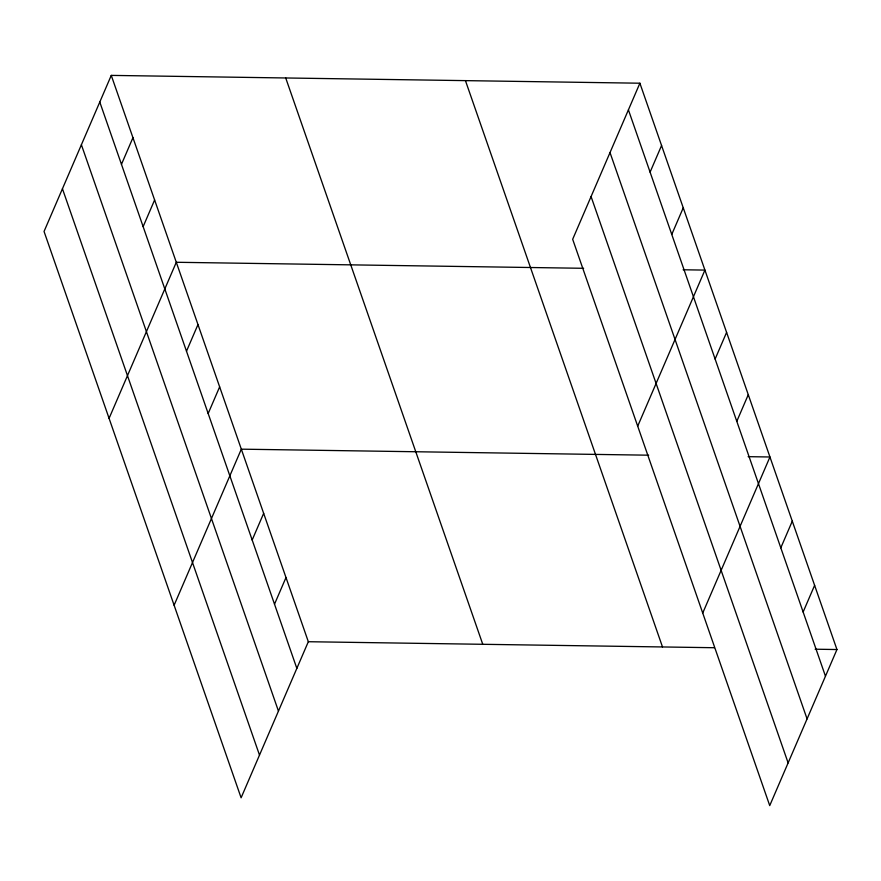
<?xml version="1.0" encoding="UTF-8"?>
<svg xmlns="http://www.w3.org/2000/svg" width="881" height="881" viewBox="0 0 881 881"><rect width="100%" height="100%" fill="white"/><g stroke="black" fill="none" stroke-linecap="round" stroke-linejoin="round"><path stroke-width="1.32" d="M111.27 75.392L44.05 231.461L241.108 797.79L308.328 641.72L111.27 75.392L639.892 83.21L836.95 649.539L769.73 805.608L572.672 239.28L639.892 83.21M121.468 164.34L132.943 137.678M143.14 226.637L154.616 199.976M109.079 418.354L176.299 262.274L583.629 268.298M186.486 351.233L197.972 324.571M208.169 413.53L219.644 386.869M174.108 605.247L241.328 449.167L648.658 455.191M252.175 540.009L263.661 513.348M274.509 604.19L285.995 577.529M650.09 172.158L661.576 145.497M671.763 234.456L683.249 207.795M637.701 426.173L704.921 270.093L683.116 269.773M715.119 359.052L726.594 332.39M736.791 421.349L748.277 394.688M702.73 613.066L769.95 456.986L748.145 456.666M780.808 547.828L792.283 521.167M803.131 612.009L814.617 585.347M308.328 641.72L714.293 647.722M815.145 649.209L836.95 649.539M628.417 109.861L825.464 676.19M610.015 152.567L807.073 718.907M591.074 196.573L788.121 762.902M465.443 80.623L662.501 646.951M285.719 77.969L482.766 644.297M99.784 102.042L296.842 668.371M81.393 144.748L278.451 711.088M62.441 188.754L259.499 755.083"/></g></svg>
